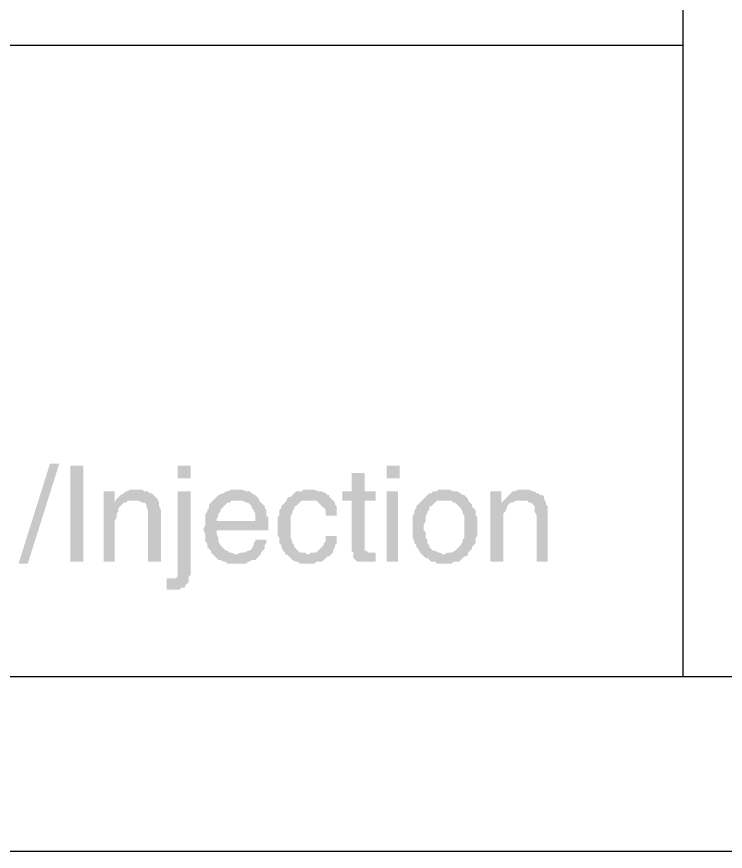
# Model space of a CAD drawing. Header units: millimetres. Extents: x 1233 to 2351, y 1180 to 1535.
# Drawn here: x 1830.31 to 1847.59, y 1237.93 to 1258.27 of the extents above; entities that cross this region are included whole.
import ezdxf

# ---------------------------------------------------------------- set-up
doc = ezdxf.new("R2010")
doc.units = ezdxf.units.MM

msp = doc.modelspace()

# ---------------------------------------------------------------- hatches: boundary and pattern name
at = {"transparency": 33554559}
for points in [[(1831.34674, 1247.37633), (1830.57949, 1244.93919), (1830.35383, 1244.93919), (1831.12108, 1247.37633)], [(1831.61753, 1244.98432), (1831.61753, 1247.3312), (1831.93346, 1247.3312), (1831.93346, 1244.98432)], [(1834.55112, 1247.01527), (1834.55112, 1247.3312), (1834.2352, 1247.3312), (1834.2352, 1247.01527)], [(1838.79355, 1247.15067), (1838.47762, 1247.15067), (1838.47762, 1246.69935), (1838.25196, 1246.69935), (1838.25196, 1246.47368), (1838.47762, 1246.47368), (1838.47762, 1245.25512), (1838.52275, 1245.20998), (1838.52275, 1245.07459), (1838.56789, 1245.02945), (1838.56789, 1245.02945), (1838.61302, 1244.98432), (1839.06434, 1244.98432), (1839.06434, 1245.20998), (1838.88381, 1245.20998), (1838.83868, 1245.25512), (1838.79355, 1245.25512), (1838.79355, 1246.47368), (1839.06434, 1246.47368), (1839.06434, 1246.69935), (1838.79355, 1246.69935)], [(1839.65106, 1247.01527), (1839.65106, 1247.3312), (1839.33513, 1247.3312), (1839.33513, 1247.01527)], [(1833.24229, 1246.74448), (1833.06176, 1246.74448), (1833.01663, 1246.69935), (1832.9715, 1246.69935), (1832.92636, 1246.65421), (1832.8361, 1246.60908), (1832.79097, 1246.56395), (1832.74584, 1246.51882), (1832.7007, 1246.42855), (1832.9715, 1246.42855), (1833.01663, 1246.47368), (1833.15203, 1246.47368), (1833.73874, 1246.51882), (1833.69361, 1246.56395), (1833.64848, 1246.60908), (1833.64848, 1246.60908), (1833.60335, 1246.65421), (1833.55821, 1246.65421), (1833.51308, 1246.69935), (1833.42282, 1246.69935), (1833.37769, 1246.74448), (1833.28742, 1246.74448)], [(1835.67943, 1246.74448), (1835.54403, 1246.74448), (1835.45377, 1246.69935), (1835.40863, 1246.69935), (1835.3635, 1246.65421), (1835.31837, 1246.65421), (1835.22811, 1246.60908), (1835.18297, 1246.56395), (1835.13784, 1246.51882), (1835.09271, 1246.47368), (1835.81482, 1246.47368), (1835.90509, 1246.42855), (1835.95022, 1246.42855), (1835.99535, 1246.38342), (1836.04048, 1246.33829), (1836.04048, 1246.29316), (1836.08562, 1246.24802), (1836.13075, 1246.15776), (1836.13075, 1245.97723), (1835.18297, 1245.97723), (1834.91218, 1245.9321), (1834.91218, 1245.88697), (1834.86705, 1245.7967), (1834.86705, 1245.75157), (1834.91218, 1245.66131), (1834.91218, 1245.48078), (1834.95731, 1245.43564), (1834.95731, 1245.34538), (1835.00244, 1245.30025), (1835.04758, 1245.25512), (1835.04758, 1245.20998), (1835.09271, 1245.16485), (1835.09271, 1245.16485), (1835.13784, 1245.11972), (1835.18297, 1245.07459), (1835.22811, 1245.02945), (1835.27324, 1245.02945), (1835.3635, 1244.98432), (1835.40863, 1244.98432), (1835.45377, 1244.93919), (1835.90509, 1244.93919), (1835.95022, 1244.98432), (1835.99535, 1244.98432), (1836.04048, 1245.02945), (1836.13075, 1245.02945), (1836.17588, 1245.07459), (1836.22101, 1245.11972), (1836.26615, 1245.16485), (1835.63429, 1245.16485), (1835.54403, 1245.20998), (1835.4989, 1245.20998), (1835.45377, 1245.25512), (1835.40863, 1245.25512), (1835.3635, 1245.30025), (1835.31837, 1245.34538), (1835.31837, 1245.34538), (1835.27324, 1245.39051), (1835.22811, 1245.48078), (1835.22811, 1245.57104), (1835.18297, 1245.66131), (1835.18297, 1245.75157), (1836.44667, 1245.75157), (1836.44667, 1246.06749), (1836.40154, 1246.11263), (1836.40154, 1246.24802), (1836.35641, 1246.29316), (1836.35641, 1246.33829), (1836.31128, 1246.38342), (1836.26615, 1246.42855), (1836.22101, 1246.47368), (1836.22101, 1246.51882), (1836.17588, 1246.56395), (1836.13075, 1246.60908), (1836.04048, 1246.65421), (1835.99535, 1246.69935), (1835.90509, 1246.69935), (1835.81482, 1246.74448), (1835.76969, 1246.74448)], [(1837.43958, 1246.74448), (1837.30419, 1246.74448), (1837.25905, 1246.69935), (1837.12366, 1246.69935), (1837.07852, 1246.65421), (1837.03339, 1246.60908), (1836.98826, 1246.56395), (1836.94313, 1246.56395), (1836.898, 1246.51882), (1836.898, 1246.47368), (1837.62011, 1246.47368), (1837.66524, 1246.42855), (1837.71037, 1246.38342), (1837.75551, 1246.33829), (1837.80064, 1246.29316), (1837.84577, 1246.24802), (1837.84577, 1246.11263), (1838.11656, 1246.11263), (1838.11656, 1246.33829), (1838.07143, 1246.38342), (1838.07143, 1246.42855), (1838.0263, 1246.47368), (1837.98117, 1246.51882), (1837.93604, 1246.56395), (1837.93604, 1246.60908), (1837.8909, 1246.60908), (1837.84577, 1246.65421), (1837.75551, 1246.69935), (1837.66524, 1246.69935), (1837.57498, 1246.74448), (1837.52985, 1246.74448)], [(1840.73423, 1246.74448), (1840.59883, 1246.74448), (1840.5537, 1246.69935), (1840.46344, 1246.69935), (1840.4183, 1246.65421), (1840.37317, 1246.65421), (1840.32804, 1246.60908), (1840.28291, 1246.56395), (1840.23778, 1246.51882), (1840.19264, 1246.47368), (1840.19264, 1246.47368), (1840.14751, 1246.42855), (1840.10238, 1246.38342), (1840.05725, 1246.33829), (1840.05725, 1246.29316), (1840.01212, 1246.24802), (1840.01212, 1246.15776), (1839.96698, 1246.11263), (1839.96698, 1245.84183), (1839.96698, 1245.57104), (1840.01212, 1245.48078), (1840.01212, 1245.43564), (1840.05725, 1245.39051), (1840.05725, 1245.34538), (1840.10238, 1245.30025), (1840.14751, 1245.20998), (1840.19264, 1245.16485), (1840.73423, 1245.16485), (1840.6891, 1245.16485), (1840.64397, 1245.20998), (1840.59883, 1245.20998), (1840.50857, 1245.25512), (1840.46344, 1245.25512), (1840.4183, 1245.30025), (1840.37317, 1245.34538), (1840.37317, 1245.39051), (1840.32804, 1245.43564), (1840.32804, 1245.52591), (1840.28291, 1245.57104), (1840.28291, 1245.70644), (1840.23778, 1245.75157), (1840.23778, 1245.88697), (1840.28291, 1245.97723), (1840.28291, 1246.11263), (1840.32804, 1246.15776), (1840.32804, 1246.20289), (1840.37317, 1246.24802), (1840.37317, 1246.33829), (1840.4183, 1246.33829), (1840.46344, 1246.38342), (1840.50857, 1246.42855), (1840.5537, 1246.47368), (1840.73423, 1246.47368), (1841.32095, 1246.51882), (1841.27582, 1246.56395), (1841.23068, 1246.60908), (1841.18555, 1246.60908), (1841.14042, 1246.65421), (1841.05016, 1246.69935), (1840.95989, 1246.69935), (1840.86963, 1246.74448), (1840.82449, 1246.74448)], [(1842.67491, 1246.74448), (1842.53952, 1246.74448), (1842.44925, 1246.69935), (1842.40412, 1246.69935), (1842.35899, 1246.65421), (1842.31386, 1246.60908), (1842.26872, 1246.56395), (1842.22359, 1246.51882), (1842.13333, 1246.42855), (1842.40412, 1246.42855), (1842.49438, 1246.47368), (1842.62978, 1246.47368), (1843.17137, 1246.51882), (1843.17137, 1246.56395), (1843.12624, 1246.60908), (1843.0811, 1246.60908), (1843.03597, 1246.65421), (1842.99084, 1246.65421), (1842.94571, 1246.69935), (1842.90057, 1246.69935), (1842.81031, 1246.74448), (1842.76518, 1246.74448)], [(1832.7007, 1246.69935), (1832.42991, 1246.69935), (1832.42991, 1244.98432), (1832.7007, 1244.98432), (1832.7007, 1245.88697), (1832.7007, 1245.97723), (1832.74584, 1246.06749), (1832.74584, 1246.15776), (1832.79097, 1246.20289), (1832.79097, 1246.29316), (1832.8361, 1246.33829), (1832.8361, 1246.33829), (1832.88123, 1246.38342), (1832.92636, 1246.42855), (1832.7007, 1246.42855)], [(1834.55112, 1246.69935), (1834.2352, 1246.69935), (1834.2352, 1244.62327), (1834.19007, 1244.57813), (1833.9644, 1244.57813), (1833.9644, 1244.30734), (1834.28033, 1244.30734), (1834.32546, 1244.35247), (1834.41573, 1244.35247), (1834.41573, 1244.3976), (1834.46086, 1244.44274), (1834.50599, 1244.48787), (1834.50599, 1244.62327), (1834.55112, 1244.6684), (1834.55112, 1244.75866)], [(1839.60593, 1244.98432), (1839.60593, 1246.69935), (1839.33513, 1246.69935), (1839.33513, 1244.98432)], [(1842.13333, 1246.69935), (1841.86253, 1246.69935), (1841.86253, 1244.98432), (1842.17846, 1244.98432), (1842.17846, 1245.88697), (1842.17846, 1246.15776), (1842.22359, 1246.20289), (1842.26872, 1246.29316), (1842.26872, 1246.33829), (1842.26872, 1246.33829), (1842.31386, 1246.38342), (1842.35899, 1246.42855), (1842.13333, 1246.42855)], [(1833.73874, 1246.51882), (1833.15203, 1246.47368), (1833.28742, 1246.47368), (1833.37769, 1246.42855), (1833.42282, 1246.42855), (1833.46795, 1246.38342), (1833.46795, 1246.33829), (1833.51308, 1246.24802), (1833.51308, 1244.98432), (1833.82901, 1244.98432), (1833.82901, 1246.24802), (1833.78388, 1246.33829), (1833.78388, 1246.42855)], [(1835.09271, 1246.47368), (1835.09271, 1246.47368), (1835.04758, 1246.42855), (1835.00244, 1246.38342), (1835.00244, 1246.29316), (1834.95731, 1246.24802), (1834.95731, 1246.20289), (1834.91218, 1246.15776), (1834.91218, 1245.9321), (1835.18297, 1245.97723), (1835.18297, 1246.02236), (1835.22811, 1246.11263), (1835.22811, 1246.15776), (1835.27324, 1246.20289), (1835.27324, 1246.24802), (1835.31837, 1246.29316), (1835.3635, 1246.33829), (1835.40863, 1246.38342), (1835.45377, 1246.42855), (1835.4989, 1246.42855), (1835.54403, 1246.47368), (1835.67943, 1246.47368)], [(1836.898, 1246.47368), (1836.85286, 1246.42855), (1836.80773, 1246.38342), (1836.7626, 1246.33829), (1836.7626, 1246.29316), (1836.71747, 1246.24802), (1836.71747, 1246.11263), (1836.67233, 1246.06749), (1836.67233, 1245.61617), (1836.71747, 1245.57104), (1836.71747, 1245.43564), (1836.7626, 1245.39051), (1836.7626, 1245.34538), (1836.80773, 1245.25512), (1836.85286, 1245.20998), (1836.85286, 1245.16485), (1837.43958, 1245.16485), (1837.39445, 1245.16485), (1837.34932, 1245.20998), (1837.21392, 1245.20998), (1837.16879, 1245.25512), (1837.12366, 1245.30025), (1837.07852, 1245.34538), (1837.07852, 1245.39051), (1837.03339, 1245.43564), (1837.03339, 1245.48078), (1836.98826, 1245.57104), (1836.98826, 1246.11263), (1837.03339, 1246.15776), (1837.03339, 1246.20289), (1837.07852, 1246.29316), (1837.07852, 1246.33829), (1837.12366, 1246.33829), (1837.16879, 1246.38342), (1837.21392, 1246.42855), (1837.25905, 1246.47368), (1837.43958, 1246.47368)], [(1841.32095, 1246.51882), (1840.73423, 1246.47368), (1840.91476, 1246.47368), (1840.95989, 1246.42855), (1841.00502, 1246.42855), (1841.05016, 1246.38342), (1841.09529, 1246.33829), (1841.14042, 1246.29316), (1841.18555, 1246.20289), (1841.18555, 1246.15776), (1841.23068, 1246.11263), (1841.23068, 1245.57104), (1841.18555, 1245.52591), (1841.18555, 1245.48078), (1841.14042, 1245.39051), (1841.09529, 1245.34538), (1841.09529, 1245.34538), (1841.05016, 1245.30025), (1841.00502, 1245.25512), (1840.91476, 1245.20998), (1840.82449, 1245.20998), (1840.73423, 1245.16485), (1840.19264, 1245.16485), (1840.23778, 1245.11972), (1840.28291, 1245.07459), (1840.32804, 1245.07459), (1840.37317, 1245.02945), (1840.4183, 1244.98432), (1840.50857, 1244.98432), (1840.5537, 1244.93919), (1840.91476, 1244.93919), (1840.95989, 1244.98432), (1841.09529, 1244.98432), (1841.14042, 1245.02945), (1841.18555, 1245.07459), (1841.23068, 1245.11972), (1841.27582, 1245.11972), (1841.32095, 1245.16485), (1841.32095, 1245.20998), (1841.36608, 1245.25512), (1841.41121, 1245.30025), (1841.41121, 1245.34538), (1841.45634, 1245.39051), (1841.50148, 1245.43564), (1841.50148, 1245.57104), (1841.54661, 1245.61617), (1841.54661, 1245.84183), (1841.54661, 1246.06749), (1841.50148, 1246.11263), (1841.50148, 1246.24802), (1841.45634, 1246.29316), (1841.41121, 1246.33829), (1841.41121, 1246.38342), (1841.36608, 1246.42855), (1841.32095, 1246.47368)], [(1843.17137, 1246.51882), (1842.62978, 1246.47368), (1842.76518, 1246.47368), (1842.81031, 1246.42855), (1842.85544, 1246.42855), (1842.90057, 1246.38342), (1842.90057, 1246.38342), (1842.94571, 1246.33829), (1842.94571, 1246.20289), (1842.99084, 1246.11263), (1842.99084, 1244.98432), (1843.26163, 1244.98432), (1843.26163, 1246.33829), (1843.2165, 1246.38342), (1843.2165, 1246.42855)], [(1836.40154, 1245.52591), (1836.13075, 1245.52591), (1836.13075, 1245.48078), (1836.08562, 1245.43564), (1836.08562, 1245.39051), (1836.04048, 1245.30025), (1835.99535, 1245.25512), (1835.95022, 1245.25512), (1835.85996, 1245.20998), (1835.76969, 1245.20998), (1835.67943, 1245.16485), (1836.26615, 1245.16485), (1836.26615, 1245.20998), (1836.31128, 1245.25512), (1836.35641, 1245.30025), (1836.35641, 1245.39051), (1836.40154, 1245.43564)], [(1838.11656, 1245.61617), (1837.84577, 1245.61617), (1837.84577, 1245.48078), (1837.80064, 1245.43564), (1837.80064, 1245.39051), (1837.75551, 1245.34538), (1837.71037, 1245.30025), (1837.66524, 1245.25512), (1837.62011, 1245.20998), (1837.48471, 1245.20998), (1837.43958, 1245.16485), (1836.85286, 1245.16485), (1836.898, 1245.16485), (1836.94313, 1245.11972), (1836.98826, 1245.07459), (1837.03339, 1245.02945), (1837.12366, 1244.98432), (1837.16879, 1244.98432), (1837.21392, 1244.93919), (1837.57498, 1244.93919), (1837.62011, 1244.98432), (1837.75551, 1244.98432), (1837.80064, 1245.02945), (1837.84577, 1245.07459), (1837.8909, 1245.11972), (1837.93604, 1245.11972), (1837.98117, 1245.16485), (1838.0263, 1245.20998), (1838.0263, 1245.25512), (1838.07143, 1245.34538), (1838.07143, 1245.39051), (1838.11656, 1245.43564), (1838.11656, 1245.52591)]]:
    msp.add_hatch(color=256, dxfattribs=at).paths.add_polyline_path(points)

# ---------------------------------------------------------------- linework, layer by layer
msp.add_line((1484.66819, 1242.18613), (1893.92369, 1242.18613))
msp.add_lwpolyline([(1897.96173, 1237.92707), (1897.96173, 1534.92707), (1477.96174, 1534.92707), (1477.96174, 1237.92707)], close=True)
for points in [[(1846.55628, 1272.96627), (1846.55628, 1242.18613)], [(1497.48581, 1257.5762), (1846.55628, 1257.5762)]]:
    msp.add_lwpolyline(points)

doc.saveas('drawing.dxf')
